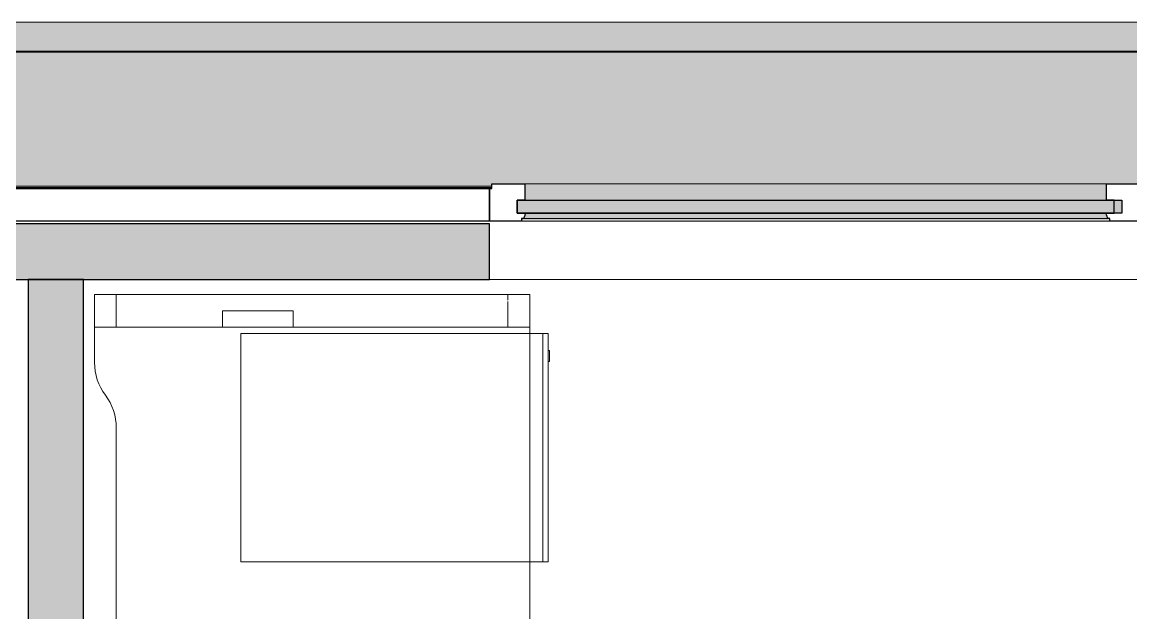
# Model space of a CAD drawing. Header units: millimetres. Extents: x 79795 to 317870, y -36033 to 97293.
# Drawn here: x 159578 to 161616, y 33633 to 34718 of the extents above; entities that cross this region are included whole.
import ezdxf

# ---------------------------------------------------------------- set-up
doc = ezdxf.new("R2010")
doc.units = ezdxf.units.MM
doc.header["$MEASUREMENT"] = 0
for name, color, linetype, lineweight in [('CSM-STL-XX-ZZ-M3-A-XXXX-00001_detached _19_04_21__rvt-1-Level 4$0$A-GLAZ', 7, 'CONTINUOUS', 9), ('CSM-STL-XX-ZZ-M3-A-XXXX-00001_detached _19_04_21__rvt-1-Level 4$0$A-GLAZ-CWMG', 7, 'CONTINUOUS', 9), ('CSM-STL-XX-ZZ-M3-A-XXXX-00001_detached _19_04_21__rvt-1-Level 4$0$A-WALL-PATT', 7, 'CONTINUOUS', 9), ('CSM-STL-XX-ZZ-M3-A-XXXX-00001_detached _19_04_21__rvt-1-Level 4$0$I-WALL', 7, 'CONTINUOUS', 9), ('I-FURN', 8, 'CONTINUOUS', 9)]:
    doc.layers.add(name, color=color, linetype=linetype, lineweight=lineweight)

msp = doc.modelspace()

# ---------------------------------------------------------------- hatches: boundary and pattern name
at = {"layer": 'CSM-STL-XX-ZZ-M3-A-XXXX-00001_detached _19_04_21__rvt-1-Level 4$0$A-GLAZ'}
for points in [[(166688.5, 34416.7), (166692.8, 34416.7), (166692.8, 34718.3), (157908.8, 34718.3), (157908.8, 34416.7), (157913.2, 34416.7), (157913.2, 34421.3), (159104.5, 34421.3), (159104.5, 34416.7), (160441.2, 34416.7), (160441.2, 34421.3), (161632.5, 34421.3), (161632.5, 34416.7), (162969.2, 34416.7), (162969.2, 34421.3), (164160.5, 34421.3), (164160.5, 34416.7), (165497.2, 34416.7), (165497.2, 34421.3), (166688.5, 34421.3)], [(161571.6, 34391.4), (161571.6, 34421.3), (160502, 34421.3), (160502, 34391.4), (160979.1, 34391.4)], [(161599.6, 34367.4), (161599.6, 34391.4), (160488.1, 34391.4), (160488.1, 34367.4), (161577, 34367.4)], [(161576.1, 34357.5), (161572.7, 34359.8), (161571.4, 34362.4), (160501.8, 34362.4), (160500, 34358.7), (160497.6, 34357.5), (161573.8, 34357.5)], [(161571.6, 34362.4), (161571.6, 34363.4), (161570.4, 34366.3), (160503.3, 34366.3), (160502, 34362.4), (160979.1, 34362.4), (161571.4, 34362.4)], [(161570.4, 34366.3), (161570.4, 34367.4), (160979.1, 34366.3)], [(161575.9, 34352.5), (161577.6, 34352.5), (161577, 34357.5), (160496, 34356.9), (160496, 34352.5), (161574.8, 34352.5)], [(161577, 34357.5), (161574.8, 34358.6), (161576.1, 34357.5)]]:
    msp.add_hatch(color=256, dxfattribs=at).paths.add_polyline_path(points, flags=0)
h = msp.add_hatch(color=256, dxfattribs=at)
h.paths.add_polyline_path([(166692.8, 34414.6), (166692.8, 34416.7), (166688.5, 34416.7), (166688.5, 34414.6)], flags=0)
h.paths.add_polyline_path([(165497.2, 34414.6), (165497.2, 34416.7), (164160.5, 34416.7), (164160.5, 34414.6), (165463.9, 34414.6)], flags=0)
h.paths.add_polyline_path([(162969.2, 34414.6), (162969.2, 34416.7), (161632.5, 34416.7), (161632.5, 34414.6), (162773, 34414.6)], flags=0)
h.paths.add_polyline_path([(160381.1, 34414.6), (160441.2, 34414.6), (160441.2, 34416.7), (159104.5, 34416.7), (159104.5, 34414.6), (159185.1, 34414.6)], flags=0)
h.paths.add_polyline_path([(157913.2, 34414.6), (157913.2, 34416.7), (157908.8, 34416.7), (157908.8, 34414.6)], flags=0)
at = {"layer": 'CSM-STL-XX-ZZ-M3-A-XXXX-00001_detached _19_04_21__rvt-1-Level 4$0$A-WALL-PATT'}
for points in [[(160334.8, 34245.3), (160334.8, 34347.3), (159210.8, 34347.3), (159210.8, 34245.3)], [(160436.8, 34245.3), (160436.8, 34347.3), (160334.8, 34347.3), (160334.8, 34245.3), (160381.1, 34245.3)], [(159588.8, 29859.3), (159690.8, 29859.3), (159690.8, 34245.3), (159588.8, 34245.3), (159588.8, 30532)]]:
    msp.add_hatch(color=256, dxfattribs=at).paths.add_polyline_path(points, flags=0)

# ---------------------------------------------------------------- linework, layer by layer
at = {"layer": 'CSM-STL-XX-ZZ-M3-A-XXXX-00001_detached _19_04_21__rvt-1-Level 4$0$A-GLAZ'}
for p, q in [((166692.8, 34718.3), (157908.8, 34718.3)), ((160441.2, 34416.7), (159104.5, 34416.7)), ((160441.2, 34414.6), (159104.5, 34414.6)), ((160502, 34421.3), (161571.6, 34421.3)), ((160503.3, 34366.3), (161570.4, 34366.3)), ((160496, 34357.5), (160497.6, 34357.5)), ((161577.6, 34352.5), (160496, 34352.5)), ((160497.6, 34357.5), (161576.1, 34357.5))]:
    msp.add_line(p, q, dxfattribs=at)
at = {"layer": 'CSM-STL-XX-ZZ-M3-A-XXXX-00001_detached _19_04_21__rvt-1-Level 4$0$A-GLAZ', "lineweight": 30}
for p, q in [((159108.8, 34412.3), (160436.8, 34412.3)), ((160436.8, 34412.3), (160436.8, 34352.5)), ((160436.8, 34412.3), (160441.2, 34412.3)), ((160436.8, 34352.5), (160436.8, 34412.3)), ((160441.2, 34421.3), (160502, 34421.3)), ((160441.2, 34412.3), (160441.2, 34421.3)), ((160502, 34421.3), (160502, 34391.4)), ((161571.6, 34421.3), (161632.5, 34421.3)), ((161571.6, 34391.4), (161571.6, 34421.3)), ((160488.1, 34391.4), (161599.6, 34391.4)), ((160488.1, 34367.4), (160488.1, 34391.4)), ((160488.1, 34391.4), (160488.1, 34367.4)), ((160502, 34391.4), (160488.1, 34391.4)), ((161585.6, 34391.4), (161571.6, 34391.4)), ((161585.6, 34367.4), (161585.6, 34391.4)), ((161599.6, 34391.4), (161599.6, 34367.4)), ((161599.6, 34367.4), (160488.1, 34367.4)), ((160488.1, 34367.4), (160503.3, 34367.4)), ((160503.3, 34367.4), (160503.3, 34366.3)), ((161570.4, 34367.4), (161585.6, 34367.4)), ((161570.4, 34366.3), (161570.4, 34367.4)), ((160436.8, 34352.5), (159108.8, 34352.5)), ((160496, 34352.5), (160436.8, 34352.5)), ((160497.6, 34357.5), (160496, 34357.5)), ((160496, 34357.5), (160496, 34352.5)), ((161577.6, 34357.5), (161576.1, 34357.5)), ((161577.6, 34352.5), (161577.6, 34357.5)), ((161636.8, 34352.5), (161577.6, 34352.5))]:
    msp.add_line(p, q, dxfattribs=at)
for centre, radius, start, end in [((160496.5, 34362.7), 5.36, 281.9524, 356.5739), ((160509.2, 34361.9), 7.4, 143.4261, 176.5739), ((161564.5, 34361.9), 7.4, 3.4261, 36.5739), ((161577.2, 34362.7), 5.36, 183.4261, 258.0476)]:
    msp.add_arc(centre, radius, start, end, dxfattribs=at)
at = {"layer": 'CSM-STL-XX-ZZ-M3-A-XXXX-00001_detached _19_04_21__rvt-1-Level 4$0$A-GLAZ'}
for points, knots in [([(160501.8, 34362.4), (160501.8, 34361.9), (160501.7, 34361.2), (160501.4, 34360.5), (160501.1, 34360.1), (160501, 34359.9), (160501, 34359.8)], [0, 0, 0, 0, 0.2, 0.3, 0.35, 0.4, 0.4, 0.4, 0.4]), ([(161572.7, 34359.8), (161572.6, 34360), (161572.4, 34360.4), (161572, 34361.2), (161571.9, 34361.9), (161571.8, 34362.4)], [-0.4, -0.4, -0.4, -0.4, -0.3, -0.2, 0, 0, 0, 0]), ([(160500, 34358.7), (160500, 34358.7), (160499.8, 34358.5), (160499.5, 34358.3), (160499.1, 34358), (160498.4, 34357.7), (160497.9, 34357.5), (160497.6, 34357.5)], [0.6, 0.6, 0.6, 0.6, 0.625, 0.7, 0.775, 0.85, 1, 1, 1, 1]), ([(161576.1, 34357.5), (161575.6, 34357.6), (161575, 34357.8), (161574.2, 34358.3), (161573.8, 34358.5), (161573.6, 34358.7)], [-1, -1, -1, -1, -0.8, -0.7, -0.6, -0.6, -0.6, -0.6])]:
    msp.add_open_spline(points, degree=3, knots=knots, dxfattribs=at)
for points in [[(160503.3, 34366.3), (160503, 34366), (160502.7, 34365.6), (160502.5, 34365.1)], [(161571.1, 34365.1), (161570.9, 34365.6), (161570.7, 34366), (161570.4, 34366.3)]]:
    msp.add_open_spline(points, degree=3, dxfattribs=at)
at = {"layer": 'CSM-STL-XX-ZZ-M3-A-XXXX-00001_detached _19_04_21__rvt-1-Level 4$0$A-GLAZ-CWMG'}
for p, q in [((159308.9, 34665.3), (160050.8, 34665.3)), ((160050.8, 34663.3), (159308.9, 34663.3)), ((160050.8, 34665.3), (160425.8, 34665.3)), ((160425.8, 34663.3), (160050.8, 34663.3)), ((160425.8, 34665.3), (160800.8, 34665.3)), ((160800.8, 34663.3), (160425.8, 34663.3)), ((160800.8, 34665.3), (161550.8, 34665.3)), ((161550.8, 34663.3), (160800.8, 34663.3)), ((161550.8, 34665.3), (162292.8, 34665.3)), ((162292.8, 34663.3), (161550.8, 34663.3))]:
    msp.add_line(p, q, dxfattribs=at)
at = {"layer": 'CSM-STL-XX-ZZ-M3-A-XXXX-00001_detached _19_04_21__rvt-1-Level 4$0$I-WALL', "lineweight": 30}
for p, q in [((160334.8, 34347.3), (159210.8, 34347.3)), ((160436.8, 34347.3), (160334.8, 34347.3)), ((160436.8, 34245.3), (160436.8, 34347.3)), ((159210.8, 34245.3), (160334.8, 34245.3)), ((159588.8, 34245.3), (159588.8, 29859.3)), ((159690.8, 34245.3), (159588.8, 34245.3)), ((159690.8, 29859.3), (159690.8, 34245.3)), ((160334.8, 34245.3), (160436.8, 34245.3))]:
    msp.add_line(p, q, dxfattribs=at)
at = {"layer": 'CSM-STL-XX-ZZ-M3-A-XXXX-00001_detached _19_04_21__rvt-1-Level 4$0$I-WALL'}
msp.add_line((161636.8, 34245.3), (160436.8, 34245.3), dxfattribs=at)
at = {"layer": 'I-FURN'}
for p, q in [((159711, 34217.7), (160511, 34217.7)), ((159751, 34217.7), (159711, 34217.7)), ((159711, 34157.7), (159711, 34217.7)), ((159711, 34157.7), (159711, 34217.7)), ((160511, 34217.7), (159711, 34217.7)), ((159711, 34217.7), (159711, 34092.7)), ((159711, 34092.7), (159711, 34217.7)), ((159711, 34217.7), (160511, 34217.7)), ((160471, 34217.7), (159751, 34217.7)), ((159751, 34157.7), (159751, 34217.7)), ((159751, 34157.7), (159751, 34217.7)), ((160511, 34217.7), (160471, 34217.7)), ((160471, 34207.1), (160471, 34217.7)), ((160471, 34207.1), (160471, 34217.7)), ((160471, 34157.7), (160471, 34204.8)), ((160471, 34157.7), (160471, 34204.8)), ((160511, 34217.7), (160511, 34157.7)), ((160511, 34157.7), (160511, 34217.7)), ((160511, 32617.7), (160511, 34217.7)), ((160511, 34217.7), (160511, 32617.7)), ((159946, 34187.7), (160076, 34187.7)), ((159946, 34157.7), (159946, 34187.7)), ((160076, 34187.7), (159946, 34187.7)), ((159946, 34157.7), (159946, 34187.7)), ((160076, 34187.7), (160076, 34157.7)), ((160076, 34157.7), (160076, 34187.7)), ((159946, 34157.7), (159711, 34157.7)), ((159711, 34157.7), (159751, 34157.7)), ((159751, 34157.7), (160471, 34157.7)), ((160076, 34157.7), (159946, 34157.7)), ((160511, 34146.1), (159980.2, 34146.1)), ((159980.2, 34146.1), (159980.2, 33726.1)), ((160511, 34157.7), (160076, 34157.7)), ((160471, 34157.7), (160511, 34157.7)), ((160535.2, 34146.1), (160511, 34146.1)), ((160535.2, 34146.1), (160535.2, 33726.1)), ((160545.2, 34146.1), (160535.2, 34146.1)), ((160535.2, 33726.1), (160535.2, 34146.1)), ((160545.2, 33726.1), (160545.2, 34146.1)), ((160547.2, 34114.5), (160545.2, 34114.5)), ((160547.2, 34094.5), (160547.2, 34114.5)), ((160547.2, 34114.5), (160547.2, 34094.5)), ((160545.2, 34094.5), (160547.2, 34094.5)), ((159751, 33972.7), (159751, 33140.4)), ((159751, 33140.4), (159751, 33972.7)), ((159980.2, 33726.1), (160511, 33726.1)), ((160511, 33726.1), (160535.2, 33726.1)), ((160535.2, 33726.1), (160545.2, 33726.1))]:
    msp.add_line(p, q, dxfattribs=at)
for centre, start, end in [((159811, 34092.7), 180, 216.8699), ((159811, 34092.7), 180, 216.8699), ((159651, 33972.7), 0, 36.8699), ((159651, 33972.7), 0, 36.8699)]:
    msp.add_arc(centre, 100, start, end, dxfattribs=at)

doc.saveas('drawing.dxf')
